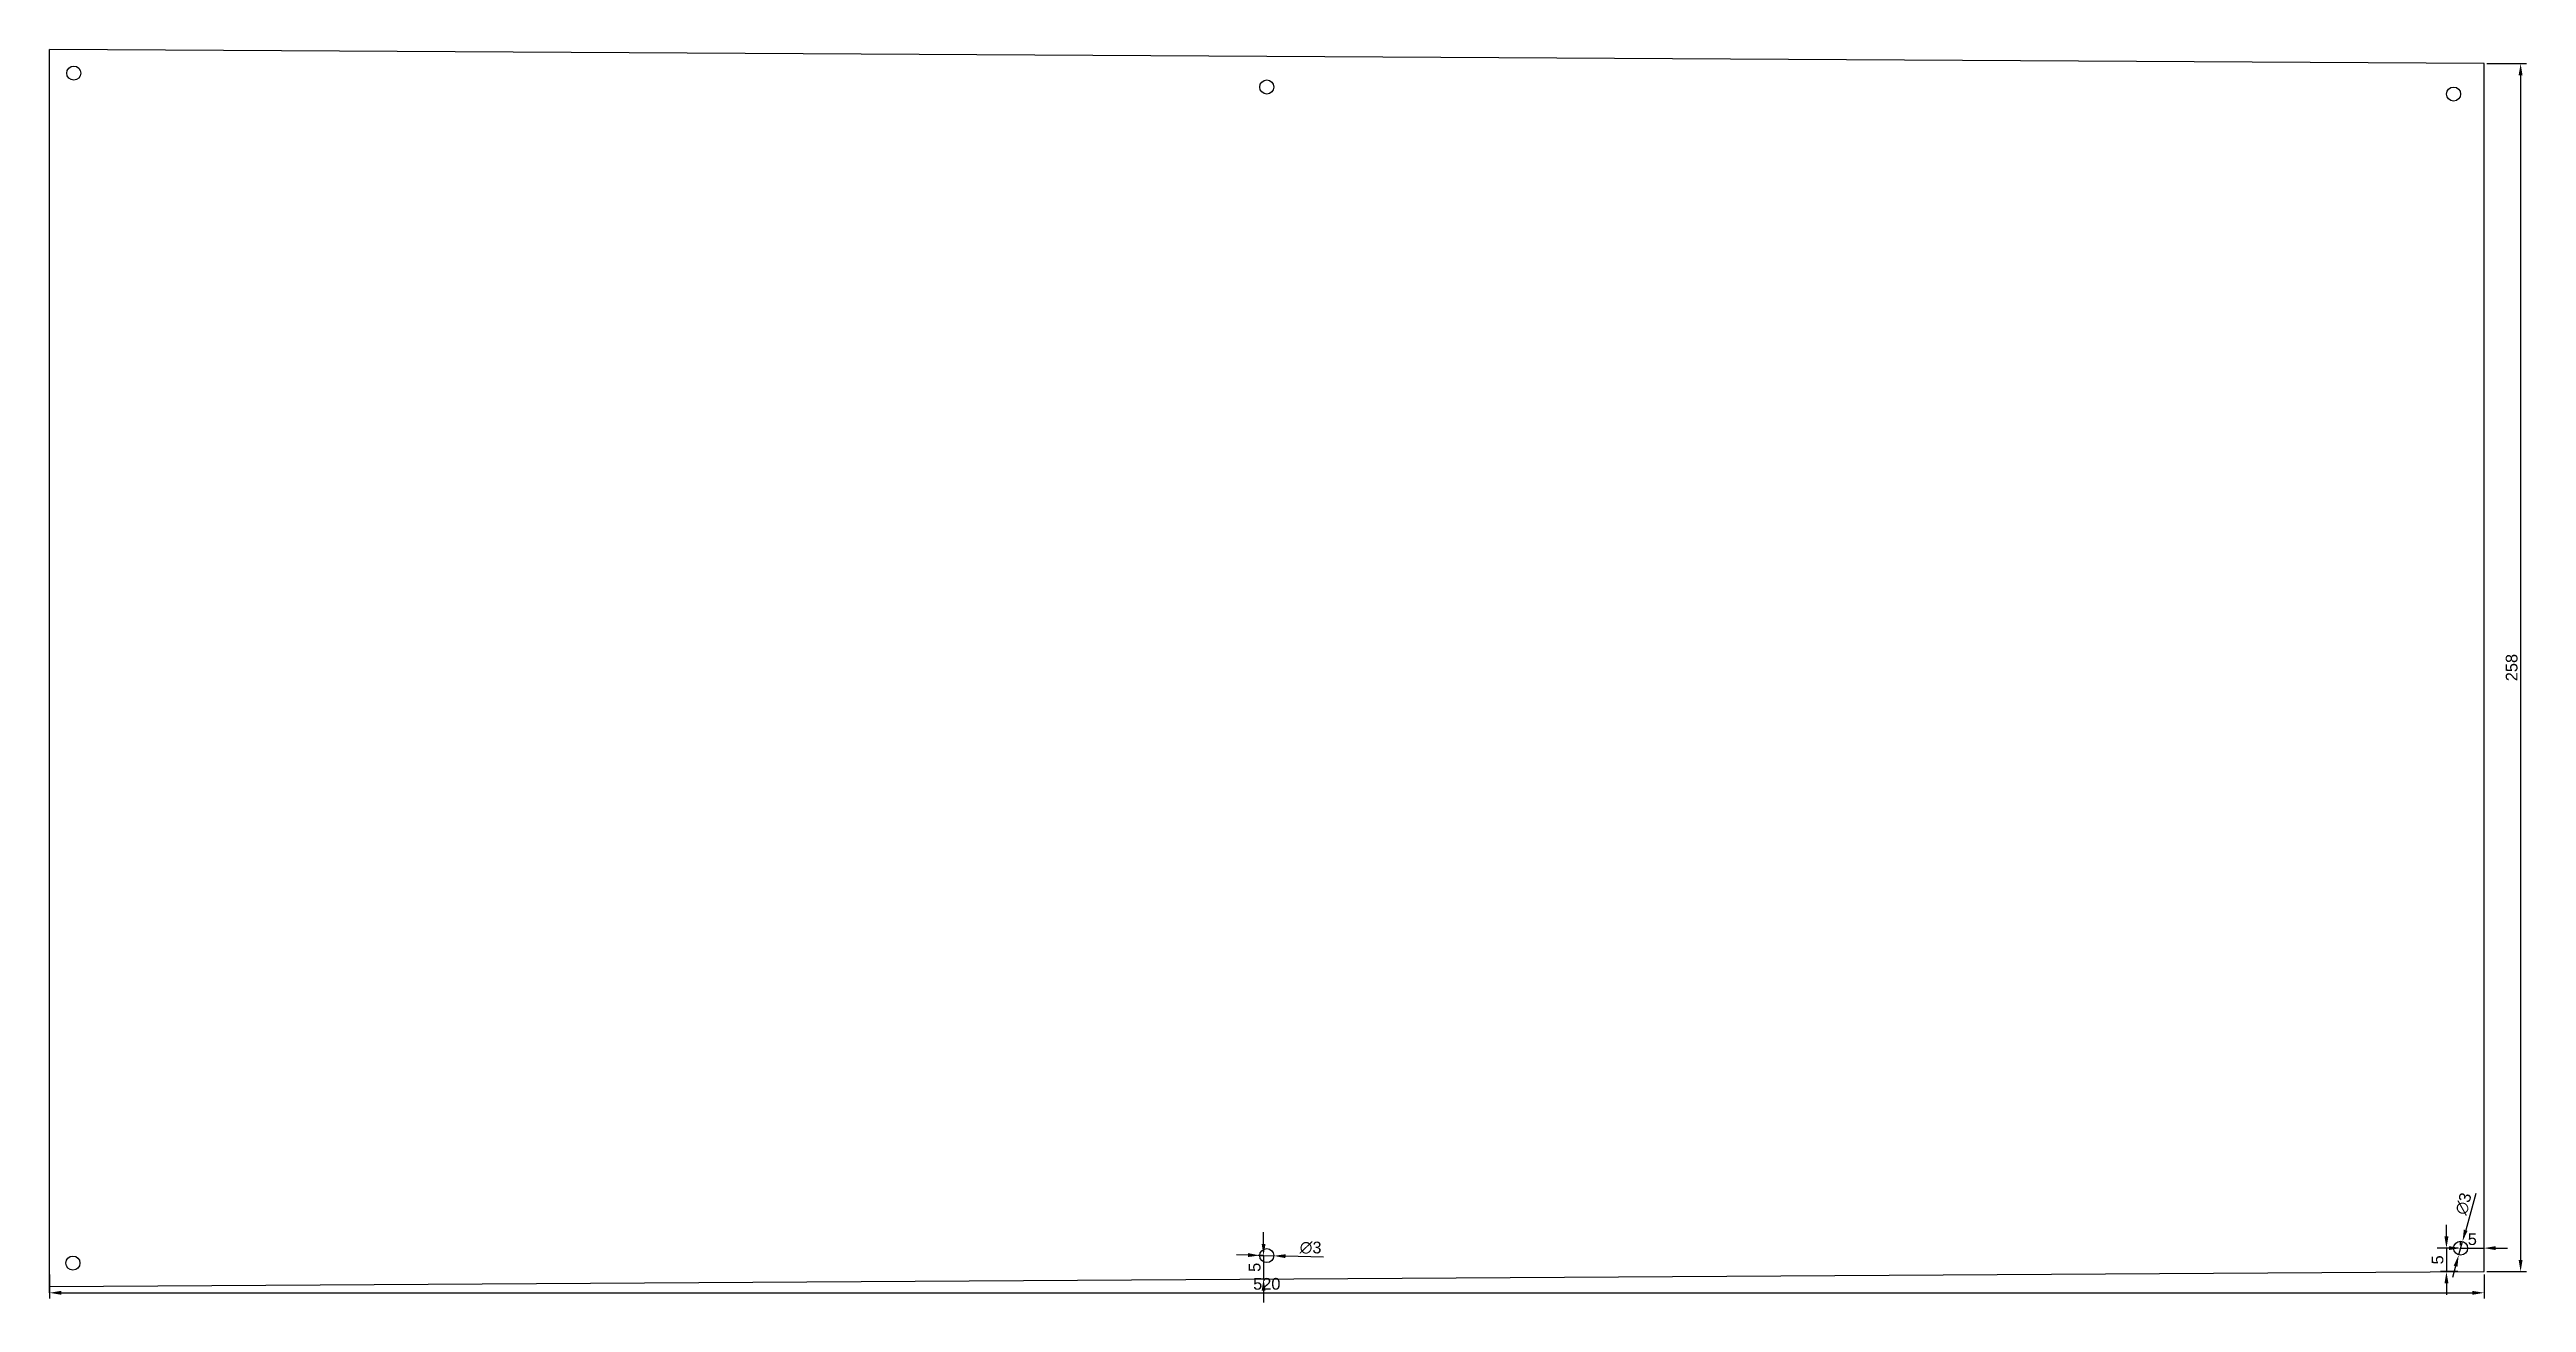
# Model space of a CAD drawing. Header units: millimetres. Extents: x 116 to 645, y 121 to 388.
import ezdxf

# ---------------------------------------------------------------- set-up
doc = ezdxf.new("R2010")
doc.units = ezdxf.units.MM
doc.styles.get("Standard").update_dxf_attribs({"font": 'arial.ttf'})
doc.dimstyles.new('ISO-25', dxfattribs={"dimtxt": 2.5, "dimasz": 2.5, "dimexe": 1.25, "dimexo": 0.625, "dimtad": 1, "dimtxsty": 'Standard', "dimcen": 2.5, "dimadec": 0, "dimazin": 0, "dimtfac": 1, "dimtmove": 0, "dimatfit": 3, "dimfxl": 1, "dimarcsym": 0})

# ---------------------------------------------------------------- blocks, each defined once
blk = doc.blocks.new('*D99')
at = {"color": 0, "lineweight": -2, "transparency": 16777216}
for p, q in [((636.63, 385.36), (645.06, 385.36)), ((643.81, 382.86), (643.81, 129.86)), ((636.63, 127.36), (645.06, 127.36))]:
    blk.add_line(p, q, dxfattribs=at)
at = {"color": 0, "transparency": 16777216}
for points in [[(643.39, 382.86), (644.23, 382.86), (643.81, 385.36)], [(643.39, 129.86), (644.23, 129.86), (643.81, 127.36)]]:
    blk.add_solid(points, dxfattribs=at)
at = {"layer": 'Defpoints', "color": 0, "transparency": 16777216}
for p in [(636, 385.36), (636, 127.36), (643.81, 127.36)]:
    blk.add_point(p, dxfattribs=at)
at = {"color": 0, "transparency": 16777216, "insert": (641.91, 256.36), "char_height": 2.5, "attachment_point": 5, "rotation": 90}
blk.add_mtext('258', dxfattribs=at)
blk = doc.blocks.new('*D104')
at = {"color": 0, "lineweight": -2, "transparency": 16777216}
for p, q in [((372, 130.88), (369.5, 130.96)), ((374.5, 130.81), (377.5, 130.72)), ((388.1, 130.41), (380, 130.65))]:
    blk.add_line(p, q, dxfattribs=at)
at = {"color": 0, "transparency": 16777216}
for points in [[(372.01, 131.3), (371.99, 130.47), (374.5, 130.81)], [(380.01, 131.07), (379.99, 130.23), (377.5, 130.72)]]:
    blk.add_solid(points, dxfattribs=at)
at = {"layer": 'Defpoints', "color": 0, "transparency": 16777216}
for p in [(374.5, 130.81), (377.5, 130.72)]:
    blk.add_point(p, dxfattribs=at)
at = {"color": 0, "transparency": 16777216, "insert": (385.36, 132.46), "char_height": 2.5, "attachment_point": 5, "rotation": 358.3216}
blk.add_mtext('∅3', dxfattribs=at)
blk = doc.blocks.new('*D106')
at = {"color": 0, "lineweight": -2, "transparency": 16777216}
for p, q in [((634.28, 144.01), (632.08, 136.21)), ((630.59, 130.91), (631.41, 133.8)), ((629.92, 128.51), (629.24, 126.1))]:
    blk.add_line(p, q, dxfattribs=at)
at = {"color": 0, "transparency": 16777216}
for points in [[(631.68, 136.32), (632.48, 136.1), (631.41, 133.8)], [(629.52, 128.62), (630.32, 128.39), (630.59, 130.91)]]:
    blk.add_solid(points, dxfattribs=at)
at = {"layer": 'Defpoints', "color": 0, "transparency": 16777216}
for p in [(631.41, 133.8), (630.59, 130.91)]:
    blk.add_point(p, dxfattribs=at)
at = {"color": 0, "transparency": 16777216, "insert": (631.62, 141.85), "char_height": 2.5, "attachment_point": 5, "rotation": 74.295}
blk.add_mtext('∅3', dxfattribs=at)
blk = doc.blocks.new('*D128')
at = {"color": 0, "lineweight": -2, "transparency": 16777216}
for p, q in [((116, 126.73), (116, 121.58)), ((118.5, 122.83), (633.5, 122.83)), ((636, 126.73), (636, 121.58))]:
    blk.add_line(p, q, dxfattribs=at)
at = {"color": 0, "transparency": 16777216}
for points in [[(118.5, 123.24), (118.5, 122.41), (116, 122.83)], [(633.5, 123.24), (633.5, 122.41), (636, 122.83)]]:
    blk.add_solid(points, dxfattribs=at)
at = {"layer": 'Defpoints', "color": 0, "transparency": 16777216}
for p in [(116, 127.36), (636, 127.36), (636, 122.83)]:
    blk.add_point(p, dxfattribs=at)
at = {"color": 0, "transparency": 16777216, "insert": (376, 124.73), "char_height": 2.5, "attachment_point": 5}
blk.add_mtext('520', dxfattribs=at)
blk = doc.blocks.new('*D132')
at = {"color": 0, "lineweight": -2, "transparency": 16777216}
for p, q in [((630.38, 132.36), (626.72, 132.36)), ((627.97, 134.86), (627.97, 137.36)), ((627.97, 132.36), (627.97, 127.36)), ((630.38, 127.36), (626.72, 127.36)), ((627.97, 124.86), (627.97, 122.36))]:
    blk.add_line(p, q, dxfattribs=at)
at = {"color": 0, "transparency": 16777216}
for points in [[(627.55, 134.86), (628.39, 134.86), (627.97, 132.36)], [(627.55, 124.86), (628.39, 124.86), (627.97, 127.36)]]:
    blk.add_solid(points, dxfattribs=at)
at = {"layer": 'Defpoints', "color": 0, "transparency": 16777216}
for p in [(631, 132.36), (627.97, 127.36), (631, 127.36)]:
    blk.add_point(p, dxfattribs=at)
at = {"color": 0, "transparency": 16777216, "insert": (626.07, 129.86), "char_height": 2.5, "attachment_point": 5, "rotation": 90}
blk.add_mtext('5', dxfattribs=at)
blk = doc.blocks.new('*D133')
at = {"color": 0, "lineweight": -2, "transparency": 16777216}
for p, q in [((628.5, 132.37), (626, 132.37)), ((631, 132.98), (631, 133.62)), ((631, 132.37), (636, 132.37)), ((636, 132.98), (636, 133.62)), ((638.5, 132.37), (641, 132.37))]:
    blk.add_line(p, q, dxfattribs=at)
at = {"color": 0, "transparency": 16777216}
for points in [[(628.5, 132.79), (628.5, 131.95), (631, 132.37)], [(638.5, 132.79), (638.5, 131.95), (636, 132.37)]]:
    blk.add_solid(points, dxfattribs=at)
at = {"layer": 'Defpoints', "color": 0, "transparency": 16777216}
for p in [(631, 132.36), (636, 132.37), (636, 132.36)]:
    blk.add_point(p, dxfattribs=at)
at = {"color": 0, "transparency": 16777216, "insert": (633.5, 134.27), "char_height": 2.5, "attachment_point": 5}
blk.add_mtext('5', dxfattribs=at)
blk = doc.blocks.new('*D135')
at = {"color": 0, "lineweight": -2, "transparency": 16777216}
for p, q in [((375.31, 133.27), (375.31, 135.77)), ((375.38, 130.77), (374.06, 130.77)), ((375.31, 130.77), (375.31, 125.77)), ((375.38, 125.77), (374.06, 125.77)), ((375.31, 123.27), (375.31, 120.77))]:
    blk.add_line(p, q, dxfattribs=at)
at = {"color": 0, "transparency": 16777216}
for points in [[(374.9, 133.27), (375.73, 133.27), (375.31, 130.77)], [(374.9, 123.27), (375.73, 123.27), (375.31, 125.77)]]:
    blk.add_solid(points, dxfattribs=at)
at = {"layer": 'Defpoints', "color": 0, "transparency": 16777216}
for p in [(376, 130.77), (375.31, 125.77), (376, 125.77)]:
    blk.add_point(p, dxfattribs=at)
at = {"color": 0, "transparency": 16777216, "insert": (373.42, 128.27), "char_height": 2.5, "attachment_point": 5, "rotation": 90}
blk.add_mtext('5', dxfattribs=at)

msp = doc.modelspace()

# ---------------------------------------------------------------- linework, layer by layer
for p, q in [((116, 122.826), (116, 388.359)), ((636, 385.357), (116.009, 388.359)), ((636, 132.371), (636, 385.357)), ((636, 127.379), (636, 133.302)), ((116, 124.154), (636, 127.379))]:
    msp.add_line(p, q)
for centre in [(121.177, 383.333), (376, 380.357), (629.5, 378.857), (376, 130.767), (631, 132.357), (121, 129.185)]:
    msp.add_circle(centre, 1.5)

# ---------------------------------------------------------------- dimensions: what is measured, and where the dimension line sits
for base, p1, p2, picture, middle in [((643.81, 127.357), (636, 385.357), (636, 127.357), '*D99', (641.909, 256.357)), ((375.314, 125.767), (376, 130.767), (376, 125.767), '*D135', (373.418, 128.267)), ((627.969, 127.357), (631, 132.357), (631, 127.357), '*D132', (626.072, 129.857))]:
    dim = msp.add_linear_dim(base=base, p1=p1, p2=p2, angle=90, dimstyle='ISO-25')
    dim.commit()
    dim.dimension.update_dxf_attribs({"geometry": picture, "text_midpoint": middle})
for p1, p2, picture, middle in [((630.594, 130.913), (631.406, 133.801), '*D106', (631.621, 141.848)), ((374.501, 130.811), (377.499, 130.723), '*D104', (385.358, 132.465))]:
    dim = msp.add_diameter_dim_2p(p1=p1, p2=p2, dimstyle='ISO-25')
    dim.commit()
    dim.dimension.update_dxf_attribs({"geometry": picture, "text_midpoint": middle})
for base, p1, p2, picture, middle in [((636, 132.371), (631, 132.357), (636, 132.357), '*D133', (633.5, 134.268)), ((636, 122.826), (116, 127.357), (636, 127.357), '*D128', (376, 124.728))]:
    dim = msp.add_linear_dim(base=base, p1=p1, p2=p2, dimstyle='ISO-25')
    dim.commit()
    dim.dimension.update_dxf_attribs({"geometry": picture, "text_midpoint": middle})

doc.saveas('drawing.dxf')
